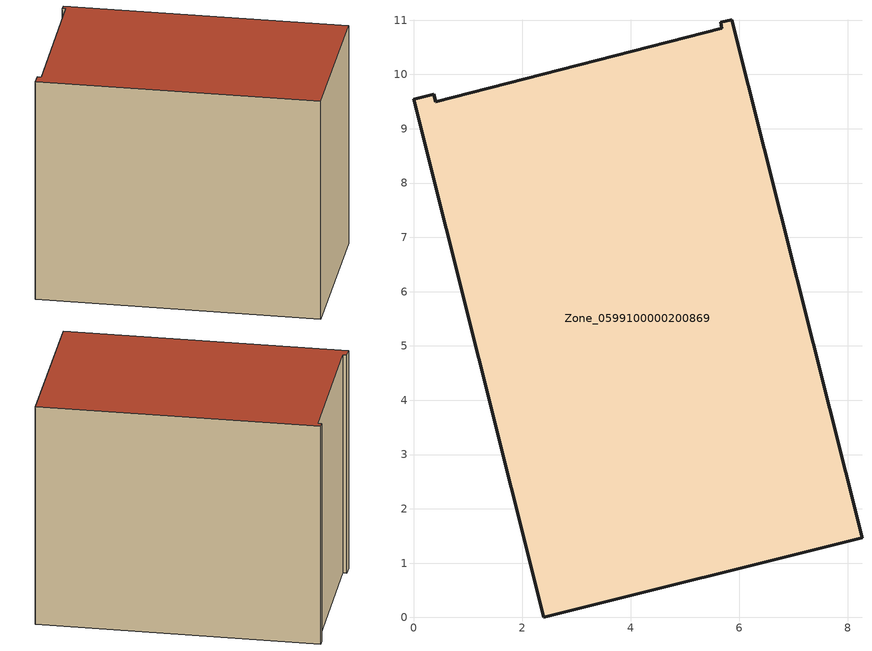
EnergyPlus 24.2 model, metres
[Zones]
Zone_0599100000200869
 floor ground (C_G): 0,9.54 0.37,9.63 0.41,9.49 5.68,10.85 5.66,10.96 5.86,11.01 8.26,1.47 2.4,0 z0
 wall outside (C_F): 2.4,0 8.26,1.47 5.86,11.01 5.66,10.96 5.68,10.85 0.41,9.49 0.37,9.63 0,9.54 2.4,0 z0:8.21
 roof outside (C_R): 5.68,10.85 0.41,9.49 0.37,9.63 0,9.54 2.4,0 8.26,1.47 5.86,11.01 5.66,10.96 z8.21
[BUILDING]
Pand.0599100000200869: North Axis=0; Terrain=City; Loads Convergence Tolerance Value=0.04; Temperature Convergence Tolerance Value=0.4; Solar Distribution=FullExterior; Maximum Number of Warmup Days=25; Minimum Number of Warmup Days=1
[Site:Location]
Rotterdam.The.Hague.AP_ZH_NLD Design_Conditions: Latitude=51.96; Longitude=4.45; Time Zone=1; Elevation=-4.5
[SITE:GROUNDTEMPERATURE:BUILDINGSURFACE]
18, 18, 18, 18, 18, 18, 18, 18, 18, 18, 18, 18
[MATERIAL] Thermal Absorptance=0.9; Solar Absorptance=0.7; Visible Absorptance=0.7
Name | Roughness | Thickness | Conductivity | Density | Specific Heat
G.TI.1965-1974 | MediumSmooth | 0.15 | 0.882353 | 540 | 1210
F.TI.1965-1974 | Rough | 0.3 | 0.697674 | 1920 | 840
R.TI.1965-1974 | MediumRough | 0.2 | 0.232558 | 1500 | 1000
[CONSTRUCTION]
C_G: G.TI.1965-1974
C_F: F.TI.1965-1974
C_R: R.TI.1965-1974
[ZONE]
Zone_0599100000200869: Type=1; Multiplier=1; Ceiling Height=Autocalculate; Volume=Autocalculate; Floor Area=autocalculate; Part of Total Floor Area=Yes
[ZONEINFILTRATION:DESIGNFLOWRATE]
Infil_Zone_0599100000200869: Zone or ZoneList or Space or SpaceList=Zone_0599100000200869; Schedule=AlwaysOn; Design Flow Rate Calculation Method=Flow/Area; Flow Rate per Floor Area=0.003; Constant Term Coefficient=1; Temperature Term Coefficient=0; Velocity Term Coefficient=0; Velocity Squared Term Coefficient=0
[HVACTEMPLATE:ZONE:IDEALLOADSAIRSYSTEM]
Zone_0599100000200869: Maximum Heating Supply Air Temperature=50; Minimum Cooling Supply Air Temperature=13; Maximum Heating Supply Air Humidity Ratio=0.0156; Minimum Cooling Supply Air Humidity Ratio=0.0077; Heating Limit=NoLimit; Cooling Limit=NoLimit; Dehumidification Control Type=ConstantSensibleHeatRatio; Cooling Sensible Heat Ratio=0.7; Dehumidification Setpoint=60; Humidification Control Type=None; Humidification Setpoint=30; Outdoor Air Method=None; Outdoor Air Flow Rate per Person=0.00944; Outdoor Air Flow Rate per Zone Floor Area=0; Outdoor Air Flow Rate per Zone=0; Demand Controlled Ventilation Type=None; Outdoor Air Economizer Type=NoEconomizer; Heat Recovery Type=None; Sensible Heat Recovery Effectiveness=0.7; Latent Heat Recovery Effectiveness=0.65
[ZONECONTROL:THERMOSTAT]
ThermostatControl_Zone_0599100000200869: Zone or ZoneList=Zone_0599100000200869; Control Type Schedule=DualSetpointControlType; Control 1=Thermostat_Zone_0599100000200869; Temperature Difference Between Cutout And Setpoint=0
[THERMOSTATSETPOINT:DUALSETPOINT]
Thermostat_Zone_0599100000200869: Heating Setpoint Temperature Schedule=HeatingSetpoint_Zone_0599100000200869; Cooling Setpoint Temperature Schedule=CoolingSetpoint_Zone_0599100000200869
[SCHEDULE:COMPACT]
HeatingSetpoint_Zone_0599100000200869: Through: 12/31, For: AllDays, Until: 24:00, 21
CoolingSetpoint_Zone_0599100000200869: Through: 12/31, For: AllDays, Until: 24:00, 24
DualSetpointControlType: Through: 12/31, For: AllDays, Until: 24:00, 4
AlwaysOn: Through: 12/31, For: AllDays, Until: 24:00, 1
